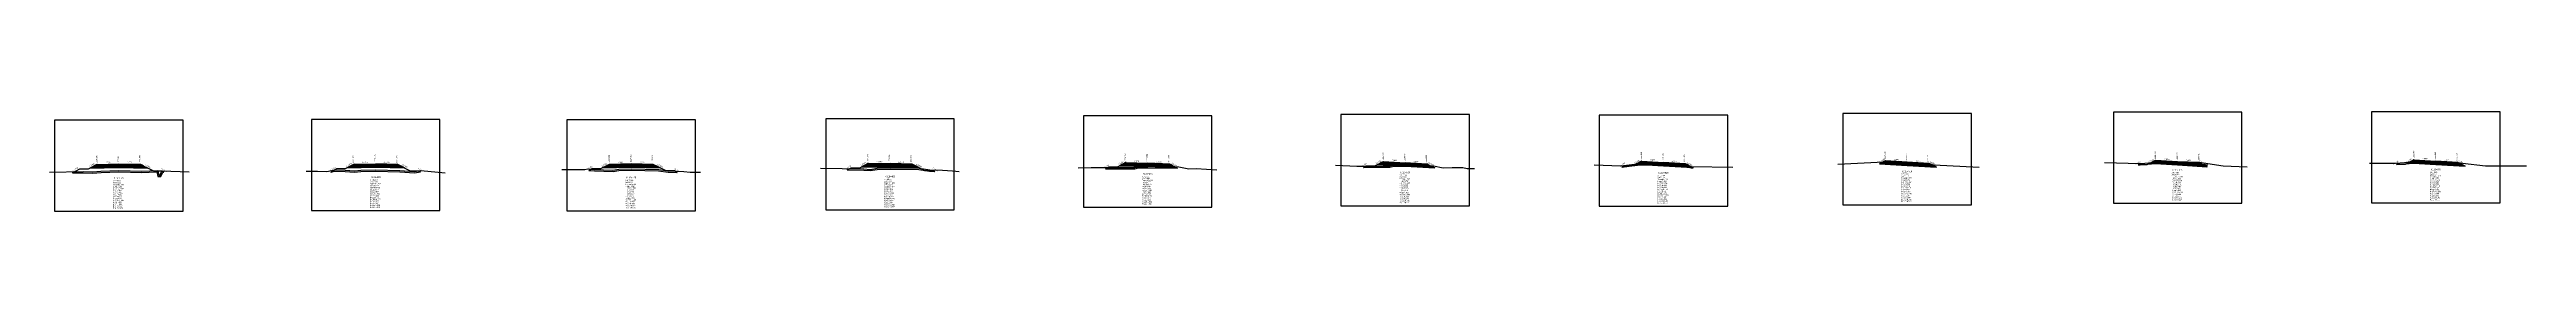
# Model space of a CAD drawing. Extents: x -7 to 78429, y 1189 to 1262.
# Drawn here: x 77856 to 78429, y 1213 to 1236 of the extents above; entities that cross this region are included whole.
import ezdxf
from ezdxf.enums import TextEntityAlignment as Align

# ---------------------------------------------------------------- set-up
doc = ezdxf.new("R2010")
doc.units = 0

msp = doc.modelspace()

# ---------------------------------------------------------------- linework, layer by layer
at = {"layer": 'A4_BORDER', "color": 7}
for points in [[(77857.535, 1213.48), (77887.235, 1213.48), (77887.235, 1234.48), (77857.535, 1234.48), (77857.535, 1213.48)], [(77916.932, 1213.678), (77946.632, 1213.678), (77946.632, 1234.678), (77916.932, 1234.678), (77916.932, 1213.678)], [(77976.005, 1213.575), (78005.705, 1213.575), (78005.705, 1234.575), (77976.005, 1234.575), (77976.005, 1213.575)], [(78035.855, 1213.83), (78065.555, 1213.83), (78065.555, 1234.83), (78035.855, 1234.83), (78035.855, 1213.83)], [(78095.422, 1214.453), (78125.122, 1214.453), (78125.122, 1235.453), (78095.422, 1235.453), (78095.422, 1214.453)], [(78154.964, 1214.763), (78184.664, 1214.763), (78184.664, 1235.763), (78154.964, 1235.763), (78154.964, 1214.763)], [(78214.682, 1214.68), (78244.382, 1214.68), (78244.382, 1235.68), (78214.682, 1235.68), (78214.682, 1214.68)], [(78271.018, 1215.002), (78300.718, 1215.002), (78300.718, 1236.002), (78271.018, 1236.002), (78271.018, 1215.002)], [(78333.541, 1215.326), (78363.241, 1215.326), (78363.241, 1236.326), (78333.541, 1236.326), (78333.541, 1215.326)], [(78393.256, 1215.451), (78422.956, 1215.451), (78422.956, 1236.451), (78393.256, 1236.451), (78393.256, 1215.451)]]:
    msp.add_lwpolyline(points, dxfattribs=at)
at = {"layer": 'CLEAR_GROUND', "color": 8}
for points in [[(77861.697, 1222.33), (77864.157, 1222.386), (77866.351, 1222.26), (77868.289, 1222.421), (77872.414, 1222.614), (77877.688, 1222.436), (77881.157, 1222.55), (77881.395, 1221.522), (77882.137, 1221.505), (77882.565, 1222.525), (77882.802, 1222.517)], [(77921.397, 1222.528), (77922.25, 1222.722), (77924.744, 1222.641), (77926.91, 1222.525), (77928.328, 1222.662), (77931.775, 1222.765), (77937.352, 1222.616), (77940.726, 1222.36), (77942.135, 1222.585)], [(77981.097, 1222.925), (77982.385, 1222.807), (77986.649, 1222.698), (77988.017, 1222.906), (77990.836, 1222.96), (77997.183, 1222.838), (77999.381, 1222.487), (78001.504, 1222.425)], [(78040.797, 1223.021), (78044.647, 1222.972), (78046.098, 1222.857), (78047.74, 1223.121), (78050.762, 1223.199), (78057.38, 1223.11), (78059.845, 1222.712), (78061.044, 1222.68)], [(78100.497, 1223.303), (78107.315, 1223.278), (78108.146, 1223.475), (78110.271, 1223.521), (78117.178, 1223.435)], [(78160.197, 1223.613), (78166.229, 1223.623), (78166.911, 1223.788), (78169.898, 1223.864), (78176.163, 1223.708)], [(78219.897, 1223.697), (78222.241, 1223.976), (78224.24, 1224.219), (78229.505, 1224.223), (78233.848, 1224.015), (78235.929, 1223.537), (78236.412, 1223.53)], [(78279.597, 1224.525), (78280.459, 1224.565), (78285.864, 1224.45), (78290.098, 1224.275), (78292.004, 1223.866), (78292.304, 1223.852)], [(78339.297, 1224.207), (78339.758, 1224.195), (78344.097, 1224.547), (78348.325, 1224.645), (78353.329, 1224.496), (78355.4, 1224.176)], [(78398.997, 1224.301), (78402.921, 1224.554), (78408.117, 1224.657), (78412.535, 1224.543), (78414.013, 1224.319)]]:
    msp.add_lwpolyline(points, dxfattribs=at)
at = {"layer": 'DESIGN_ROAD_TRIMMED', "color": 1}
for points in [[(77861.697, 1222.33), (77863.385, 1223.295), (77865.385, 1223.295), (77867.385, 1224.295), (77867.385, 1224.295), (77867.28, 1224.242), (77867.28, 1224.242), (77866.964, 1224.084), (77866.964, 1224.084), (77866.648, 1223.927), (77866.648, 1223.927), (77866.333, 1223.769), (77866.333, 1223.769), (77866.017, 1223.611), (77866.017, 1223.611), (77865.701, 1223.453), (77872.385, 1223.62), (77872.385, 1223.77), (77872.385, 1223.77), (77872.385, 1223.92), (77872.385, 1223.92), (77872.385, 1224.07), (77872.385, 1224.07), (77872.385, 1224.22), (77872.385, 1224.22), (77872.385, 1224.37), (77872.385, 1224.37), (77872.385, 1224.42), (77872.385, 1224.42), (77872.385, 1224.42), (77872.385, 1224.42), (77872.385, 1224.42), (77872.385, 1224.37), (77872.385, 1224.37), (77872.385, 1224.22), (77872.385, 1224.22), (77872.385, 1224.07), (77872.385, 1224.07), (77872.385, 1223.92), (77872.385, 1223.92), (77872.385, 1223.77), (77872.385, 1223.77), (77872.385, 1223.62), (77879.07, 1223.453), (77878.754, 1223.611), (77878.754, 1223.611), (77878.438, 1223.769), (77878.438, 1223.769), (77878.122, 1223.927), (77878.122, 1223.927), (77877.806, 1224.084), (77877.806, 1224.084), (77877.491, 1224.242), (77877.491, 1224.242), (77877.385, 1224.295), (77877.385, 1224.295), (77880.385, 1222.795), (77882.385, 1222.795), (77882.802, 1222.517)], [(77921.397, 1222.528), (77922.782, 1223.32), (77924.782, 1223.32), (77926.782, 1224.32), (77926.782, 1224.32), (77926.677, 1224.267), (77926.677, 1224.267), (77926.361, 1224.109), (77926.361, 1224.109), (77926.046, 1223.952), (77926.046, 1223.952), (77925.73, 1223.794), (77925.73, 1223.794), (77925.414, 1223.636), (77925.414, 1223.636), (77925.098, 1223.478), (77931.782, 1223.645), (77931.782, 1223.795), (77931.782, 1223.795), (77931.782, 1223.945), (77931.782, 1223.945), (77931.782, 1224.095), (77931.782, 1224.095), (77931.782, 1224.245), (77931.782, 1224.245), (77931.782, 1224.395), (77931.782, 1224.395), (77931.782, 1224.445), (77931.782, 1224.445), (77931.782, 1224.445), (77931.782, 1224.445), (77931.782, 1224.445), (77931.782, 1224.395), (77931.782, 1224.395), (77931.782, 1224.245), (77931.782, 1224.245), (77931.782, 1224.095), (77931.782, 1224.095), (77931.782, 1223.945), (77931.782, 1223.945), (77931.782, 1223.795), (77931.782, 1223.795), (77931.782, 1223.645), (77938.467, 1223.478), (77938.151, 1223.636), (77938.151, 1223.636), (77937.835, 1223.794), (77937.835, 1223.794), (77937.519, 1223.952), (77937.519, 1223.952), (77937.204, 1224.109), (77937.204, 1224.109), (77936.888, 1224.267), (77936.888, 1224.267), (77936.782, 1224.32), (77936.782, 1224.32), (77939.782, 1222.82), (77941.782, 1222.82), (77942.135, 1222.585)], [(77981.097, 1222.925), (77981.855, 1223.358), (77983.855, 1223.358), (77985.855, 1224.358), (77985.855, 1224.358), (77985.75, 1224.305), (77985.75, 1224.305), (77985.434, 1224.147), (77985.434, 1224.147), (77985.118, 1223.99), (77985.118, 1223.99), (77984.802, 1223.832), (77984.802, 1223.832), (77984.487, 1223.674), (77984.487, 1223.674), (77984.171, 1223.516), (77990.855, 1223.683), (77990.855, 1223.833), (77990.855, 1223.833), (77990.855, 1223.983), (77990.855, 1223.983), (77990.855, 1224.133), (77990.855, 1224.133), (77990.855, 1224.283), (77990.855, 1224.283), (77990.855, 1224.433), (77990.855, 1224.433), (77990.855, 1224.483), (77990.855, 1224.483), (77990.855, 1224.483), (77990.855, 1224.483), (77990.855, 1224.483), (77990.855, 1224.433), (77990.855, 1224.433), (77990.855, 1224.283), (77990.855, 1224.283), (77990.855, 1224.133), (77990.855, 1224.133), (77990.855, 1223.983), (77990.855, 1223.983), (77990.855, 1223.833), (77990.855, 1223.833), (77990.855, 1223.683), (77997.539, 1223.516), (77997.223, 1223.674), (77997.223, 1223.674), (77996.908, 1223.832), (77996.908, 1223.832), (77996.592, 1223.99), (77996.592, 1223.99), (77996.276, 1224.147), (77996.276, 1224.147), (77995.96, 1224.305), (77995.96, 1224.305), (77995.855, 1224.358), (77995.855, 1224.358), (77998.855, 1222.858), (78000.855, 1222.858), (78001.504, 1222.425)], [(78040.797, 1223.021), (78041.705, 1223.54), (78043.705, 1223.54), (78045.705, 1224.54), (78045.705, 1224.54), (78045.606, 1224.49), (78045.606, 1224.49), (78045.306, 1224.34), (78045.306, 1224.34), (78045.007, 1224.191), (78045.007, 1224.191), (78044.708, 1224.041), (78044.708, 1224.041), (78044.408, 1223.891), (78044.408, 1223.891), (78044.109, 1223.742), (78050.705, 1223.734), (78050.705, 1223.884), (78050.705, 1223.884), (78050.705, 1224.034), (78050.705, 1224.034), (78050.705, 1224.184), (78050.705, 1224.184), (78050.705, 1224.334), (78050.705, 1224.334), (78050.705, 1224.484), (78050.705, 1224.484), (78050.705, 1224.534), (78050.705, 1224.534), (78050.705, 1224.534), (78050.705, 1224.534), (78050.705, 1224.534), (78050.705, 1224.484), (78050.705, 1224.484), (78050.705, 1224.334), (78050.705, 1224.334), (78050.705, 1224.184), (78050.705, 1224.184), (78050.705, 1224.034), (78050.705, 1224.034), (78050.705, 1223.884), (78050.705, 1223.884), (78050.705, 1223.734), (78057.392, 1223.562), (78057.076, 1223.72), (78057.076, 1223.72), (78056.76, 1223.879), (78056.76, 1223.879), (78056.443, 1224.037), (78056.443, 1224.037), (78056.127, 1224.195), (78056.127, 1224.195), (78055.811, 1224.353), (78055.811, 1224.353), (78055.705, 1224.406), (78055.705, 1224.406), (78058.705, 1222.906), (78060.705, 1222.906), (78061.044, 1222.68)], [(78100.497, 1223.303), (78101.272, 1223.746), (78103.272, 1223.746), (78105.272, 1224.746), (78105.272, 1224.746), (78105.178, 1224.699), (78105.178, 1224.699), (78104.895, 1224.557), (78104.895, 1224.557), (78104.611, 1224.416), (78104.611, 1224.416), (78104.328, 1224.274), (78104.328, 1224.274), (78104.045, 1224.132), (78104.045, 1224.132), (78103.762, 1223.991), (78110.272, 1223.798), (78110.272, 1223.948), (78110.272, 1223.948), (78110.272, 1224.098), (78110.272, 1224.098), (78110.272, 1224.248), (78110.272, 1224.248), (78110.272, 1224.398), (78110.272, 1224.398), (78110.272, 1224.548), (78110.272, 1224.548), (78110.272, 1224.598), (78110.272, 1224.598), (78110.272, 1224.598), (78110.272, 1224.598), (78110.272, 1224.598), (78110.272, 1224.548), (78110.272, 1224.548), (78110.272, 1224.398), (78110.272, 1224.398), (78110.272, 1224.248), (78110.272, 1224.248), (78110.272, 1224.098), (78110.272, 1224.098), (78110.272, 1223.948), (78110.272, 1223.948), (78110.272, 1223.798), (78117.019, 1223.514), (78116.692, 1223.678), (78116.692, 1223.678), (78116.364, 1223.842), (78116.364, 1223.842), (78116.037, 1224.005), (78116.037, 1224.005), (78115.709, 1224.169), (78115.709, 1224.169), (78115.381, 1224.333), (78115.381, 1224.333), (78115.272, 1224.388), (78115.272, 1224.388), (78117.178, 1223.435)], [(78160.197, 1223.613), (78160.814, 1223.965), (78162.814, 1223.965), (78164.814, 1224.965), (78164.814, 1224.965), (78164.724, 1224.921), (78164.724, 1224.921), (78164.456, 1224.786), (78164.456, 1224.786), (78164.187, 1224.652), (78164.187, 1224.652), (78163.918, 1224.517), (78163.918, 1224.517), (78163.649, 1224.383), (78163.649, 1224.383), (78163.38, 1224.249), (78169.814, 1223.875), (78169.814, 1224.025), (78169.814, 1224.025), (78169.814, 1224.175), (78169.814, 1224.175), (78169.814, 1224.325), (78169.814, 1224.325), (78169.814, 1224.475), (78169.814, 1224.475), (78169.814, 1224.625), (78169.814, 1224.625), (78169.814, 1224.675), (78169.814, 1224.675), (78169.814, 1224.675), (78169.814, 1224.675), (78169.814, 1224.675), (78169.814, 1224.625), (78169.814, 1224.625), (78169.814, 1224.475), (78169.814, 1224.475), (78169.814, 1224.325), (78169.814, 1224.325), (78169.814, 1224.175), (78169.814, 1224.175), (78169.814, 1224.025), (78169.814, 1224.025), (78169.814, 1223.875), (78176.626, 1223.477), (78176.286, 1223.647), (78176.286, 1223.647), (78176.163, 1223.708)], [(78219.897, 1223.697), (78220.532, 1224.06), (78222.532, 1224.06), (78224.532, 1225.06), (78224.532, 1225.06), (78224.443, 1225.015), (78224.443, 1225.015), (78224.174, 1224.881), (78224.174, 1224.881), (78223.906, 1224.747), (78223.906, 1224.747), (78223.638, 1224.613), (78223.638, 1224.613), (78223.369, 1224.479), (78223.369, 1224.479), (78223.101, 1224.344), (78229.532, 1223.965), (78229.532, 1224.115), (78229.532, 1224.115), (78229.532, 1224.265), (78229.532, 1224.265), (78229.532, 1224.415), (78229.532, 1224.415), (78229.532, 1224.565), (78229.532, 1224.565), (78229.532, 1224.715), (78229.532, 1224.715), (78229.532, 1224.765), (78229.532, 1224.765), (78229.532, 1224.765), (78229.532, 1224.765), (78229.532, 1224.765), (78229.532, 1224.715), (78229.532, 1224.715), (78229.532, 1224.565), (78229.532, 1224.565), (78229.532, 1224.415), (78229.532, 1224.415), (78229.532, 1224.265), (78229.532, 1224.265), (78229.532, 1224.115), (78229.532, 1224.115), (78229.532, 1223.965), (78236.346, 1223.563), (78236.006, 1223.733), (78236.006, 1223.733), (78235.666, 1223.903), (78235.666, 1223.903), (78235.326, 1224.073), (78235.326, 1224.073), (78234.985, 1224.243), (78234.985, 1224.243), (78234.645, 1224.413), (78234.645, 1224.413), (78234.532, 1224.47), (78234.532, 1224.47), (78236.412, 1223.53)], [(78279.597, 1224.525), (78280.868, 1225.16), (78280.868, 1225.16), (78280.778, 1225.115), (78280.778, 1225.115), (78280.51, 1224.981), (78280.51, 1224.981), (78280.242, 1224.847), (78280.242, 1224.847), (78279.973, 1224.713), (78279.973, 1224.713), (78279.705, 1224.579), (78279.705, 1224.579), (78279.437, 1224.444), (78285.868, 1224.065), (78285.868, 1224.215), (78285.868, 1224.215), (78285.868, 1224.365), (78285.868, 1224.365), (78285.868, 1224.515), (78285.868, 1224.515), (78285.868, 1224.665), (78285.868, 1224.665), (78285.868, 1224.815), (78285.868, 1224.815), (78285.868, 1224.865), (78285.868, 1224.865), (78285.868, 1224.865), (78285.868, 1224.865), (78285.868, 1224.865), (78285.868, 1224.815), (78285.868, 1224.815), (78285.868, 1224.665), (78285.868, 1224.665), (78285.868, 1224.515), (78285.868, 1224.515), (78285.868, 1224.365), (78285.868, 1224.365), (78285.868, 1224.215), (78285.868, 1224.215), (78285.868, 1224.065), (78292.682, 1223.663), (78292.342, 1223.833), (78292.342, 1223.833), (78292.002, 1224.003), (78292.002, 1224.003), (78291.661, 1224.173), (78291.661, 1224.173), (78291.321, 1224.343), (78291.321, 1224.343), (78290.981, 1224.513), (78290.981, 1224.513), (78290.868, 1224.57), (78290.868, 1224.57), (78292.304, 1223.852)], [(78339.297, 1224.207), (78339.391, 1224.261), (78341.391, 1224.261), (78343.391, 1225.261), (78343.391, 1225.261), (78343.302, 1225.216), (78343.302, 1225.216), (78343.033, 1225.082), (78343.033, 1225.082), (78342.765, 1224.948), (78342.765, 1224.948), (78342.497, 1224.814), (78342.497, 1224.814), (78342.228, 1224.68), (78342.228, 1224.68), (78341.96, 1224.545), (78348.391, 1224.166), (78348.391, 1224.316), (78348.391, 1224.316), (78348.391, 1224.466), (78348.391, 1224.466), (78348.391, 1224.616), (78348.391, 1224.616), (78348.391, 1224.766), (78348.391, 1224.766), (78348.391, 1224.916), (78348.391, 1224.916), (78348.391, 1224.966), (78348.391, 1224.966), (78348.391, 1224.966), (78348.391, 1224.966), (78348.391, 1224.966), (78348.391, 1224.916), (78348.391, 1224.916), (78348.391, 1224.766), (78348.391, 1224.766), (78348.391, 1224.616), (78348.391, 1224.616), (78348.391, 1224.466), (78348.391, 1224.466), (78348.391, 1224.316), (78348.391, 1224.316), (78348.391, 1224.166), (78355.205, 1223.764), (78354.865, 1223.934), (78354.865, 1223.934), (78354.525, 1224.104), (78354.525, 1224.104), (78354.185, 1224.274), (78354.185, 1224.274), (78353.845, 1224.444), (78353.845, 1224.444), (78353.504, 1224.614), (78353.504, 1224.614), (78353.391, 1224.671), (78353.391, 1224.671), (78354.391, 1224.171), (78355.391, 1224.171), (78355.4, 1224.176)], [(78398.997, 1224.301), (78399.106, 1224.363), (78401.106, 1224.363), (78403.106, 1225.363), (78403.106, 1225.363), (78403.016, 1225.318), (78403.016, 1225.318), (78402.748, 1225.184), (78402.748, 1225.184), (78402.48, 1225.05), (78402.48, 1225.05), (78402.211, 1224.916), (78402.211, 1224.916), (78401.943, 1224.782), (78401.943, 1224.782), (78401.675, 1224.647), (78408.106, 1224.268), (78408.106, 1224.418), (78408.106, 1224.418), (78408.106, 1224.568), (78408.106, 1224.568), (78408.106, 1224.718), (78408.106, 1224.718), (78408.106, 1224.868), (78408.106, 1224.868), (78408.106, 1225.018), (78408.106, 1225.018), (78408.106, 1225.068), (78408.106, 1225.068), (78408.106, 1225.068), (78408.106, 1225.068), (78408.106, 1225.068), (78408.106, 1225.018), (78408.106, 1225.018), (78408.106, 1224.868), (78408.106, 1224.868), (78408.106, 1224.718), (78408.106, 1224.718), (78408.106, 1224.568), (78408.106, 1224.568), (78408.106, 1224.418), (78408.106, 1224.418), (78408.106, 1224.268), (78414.92, 1223.866), (78414.58, 1224.036), (78414.58, 1224.036), (78414.24, 1224.206), (78414.24, 1224.206), (78413.899, 1224.376), (78413.899, 1224.376), (78413.559, 1224.546), (78413.559, 1224.546), (78413.219, 1224.716), (78413.219, 1224.716), (78413.106, 1224.773), (78413.106, 1224.773), (78414.013, 1224.319)]]:
    msp.add_lwpolyline(points, dxfattribs=at)
at = {"layer": 'FINISHED_ROAD', "color": 2}
for points in [[(77863.385, 1223.295), (77865.385, 1223.295), (77867.385, 1224.295), (77867.385, 1224.295), (77872.385, 1224.42), (77877.385, 1224.295), (77877.385, 1224.295), (77880.385, 1222.795), (77882.385, 1222.795)], [(77922.782, 1223.32), (77924.782, 1223.32), (77926.782, 1224.32), (77926.782, 1224.32), (77931.782, 1224.445), (77936.782, 1224.32), (77936.782, 1224.32), (77939.782, 1222.82), (77941.782, 1222.82)], [(77981.855, 1223.358), (77983.855, 1223.358), (77985.855, 1224.358), (77985.855, 1224.358), (77990.855, 1224.483), (77995.855, 1224.358), (77995.855, 1224.358), (77998.855, 1222.858), (78000.855, 1222.858)], [(78041.705, 1223.54), (78043.705, 1223.54), (78045.705, 1224.54), (78045.705, 1224.54), (78050.705, 1224.534), (78055.705, 1224.406), (78055.705, 1224.406), (78058.705, 1222.906), (78060.705, 1222.906)], [(78101.272, 1223.746), (78103.272, 1223.746), (78105.272, 1224.746), (78105.272, 1224.746), (78110.272, 1224.598), (78115.272, 1224.388), (78115.272, 1224.388)], [(78160.814, 1223.965), (78162.814, 1223.965), (78164.814, 1224.965), (78164.814, 1224.965), (78169.814, 1224.675), (78174.814, 1224.383), (78174.814, 1224.383)], [(78220.532, 1224.06), (78222.532, 1224.06), (78224.532, 1225.06), (78224.532, 1225.06), (78229.532, 1224.765), (78234.532, 1224.47), (78234.532, 1224.47)], [(78280.868, 1225.16), (78280.868, 1225.16), (78285.868, 1224.865), (78290.868, 1224.57), (78290.868, 1224.57)], [(78339.391, 1224.261), (78341.391, 1224.261), (78343.391, 1225.261), (78343.391, 1225.261), (78348.391, 1224.966), (78353.391, 1224.671), (78353.391, 1224.671), (78354.391, 1224.171), (78355.391, 1224.171)], [(78399.106, 1224.363), (78401.106, 1224.363), (78403.106, 1225.363), (78403.106, 1225.363), (78408.106, 1225.068), (78413.106, 1224.773), (78413.106, 1224.773)]]:
    msp.add_lwpolyline(points, dxfattribs=at)
at = {"layer": 'LAYER_0', "color": 4}
for points in [[(77867.385, 1224.295), (77867.28, 1224.242), (77872.385, 1224.37), (77872.385, 1224.42)], [(77926.782, 1224.32), (77926.677, 1224.267), (77931.782, 1224.395), (77931.782, 1224.445)], [(77985.855, 1224.358), (77985.75, 1224.305), (77990.855, 1224.433), (77990.855, 1224.483)], [(78045.705, 1224.54), (78045.606, 1224.49), (78050.705, 1224.484), (78050.705, 1224.534)], [(78105.272, 1224.746), (78105.178, 1224.699), (78110.272, 1224.548), (78110.272, 1224.598)], [(78164.814, 1224.965), (78164.724, 1224.921), (78169.814, 1224.625), (78169.814, 1224.675)], [(78224.532, 1225.06), (78224.443, 1225.015), (78229.532, 1224.715), (78229.532, 1224.765)], [(78280.868, 1225.16), (78280.778, 1225.115), (78285.868, 1224.815), (78285.868, 1224.865)], [(78343.391, 1225.261), (78343.302, 1225.216), (78348.391, 1224.916), (78348.391, 1224.966)], [(78403.106, 1225.363), (78403.016, 1225.318), (78408.106, 1225.018), (78408.106, 1225.068)]]:
    msp.add_lwpolyline(points, dxfattribs=at)
at = {"layer": 'LAYER_1', "color": 4}
for points in [[(77867.28, 1224.242), (77866.964, 1224.084), (77872.385, 1224.22), (77872.385, 1224.37)], [(77926.677, 1224.267), (77926.361, 1224.109), (77931.782, 1224.245), (77931.782, 1224.395)], [(77985.75, 1224.305), (77985.434, 1224.147), (77990.855, 1224.283), (77990.855, 1224.433)], [(78045.606, 1224.49), (78045.306, 1224.34), (78050.705, 1224.334), (78050.705, 1224.484)], [(78105.178, 1224.699), (78104.895, 1224.557), (78110.272, 1224.398), (78110.272, 1224.548)], [(78164.724, 1224.921), (78164.456, 1224.786), (78169.814, 1224.475), (78169.814, 1224.625)], [(78224.443, 1225.015), (78224.174, 1224.881), (78229.532, 1224.565), (78229.532, 1224.715)], [(78280.778, 1225.115), (78280.51, 1224.981), (78285.868, 1224.665), (78285.868, 1224.815)], [(78343.302, 1225.216), (78343.033, 1225.082), (78348.391, 1224.766), (78348.391, 1224.916)], [(78403.016, 1225.318), (78402.748, 1225.184), (78408.106, 1224.868), (78408.106, 1225.018)]]:
    msp.add_lwpolyline(points, dxfattribs=at)
at = {"layer": 'LAYER_10', "color": 6}
for points in [[(77878.438, 1223.769), (77878.754, 1223.611), (77872.385, 1223.77), (77872.385, 1223.92)], [(77937.835, 1223.794), (77938.151, 1223.636), (77931.782, 1223.795), (77931.782, 1223.945)], [(77996.908, 1223.832), (77997.223, 1223.674), (77990.855, 1223.833), (77990.855, 1223.983)], [(78056.76, 1223.879), (78057.076, 1223.72), (78050.705, 1223.884), (78050.705, 1224.034)], [(78116.364, 1223.842), (78116.692, 1223.678), (78110.272, 1223.948), (78110.272, 1224.098)], [(78175.946, 1223.816), (78176.286, 1223.647), (78169.814, 1224.025), (78169.814, 1224.175)], [(78235.666, 1223.903), (78236.006, 1223.733), (78229.532, 1224.115), (78229.532, 1224.265)], [(78292.002, 1224.003), (78292.342, 1223.833), (78285.868, 1224.215), (78285.868, 1224.365)], [(78354.525, 1224.104), (78354.865, 1223.934), (78348.391, 1224.316), (78348.391, 1224.466)], [(78414.24, 1224.206), (78414.58, 1224.036), (78408.106, 1224.418), (78408.106, 1224.568)]]:
    msp.add_lwpolyline(points, dxfattribs=at)
at = {"layer": 'LAYER_11', "color": 6}
for points in [[(77878.754, 1223.611), (77879.07, 1223.453), (77872.385, 1223.62), (77872.385, 1223.77)], [(77938.151, 1223.636), (77938.467, 1223.478), (77931.782, 1223.645), (77931.782, 1223.795)], [(77997.223, 1223.674), (77997.539, 1223.516), (77990.855, 1223.683), (77990.855, 1223.833)], [(78057.076, 1223.72), (78057.392, 1223.562), (78050.705, 1223.734), (78050.705, 1223.884)], [(78116.692, 1223.678), (78117.019, 1223.514), (78110.272, 1223.798), (78110.272, 1223.948)], [(78176.286, 1223.647), (78176.626, 1223.477), (78169.814, 1223.875), (78169.814, 1224.025)], [(78236.006, 1223.733), (78236.346, 1223.563), (78229.532, 1223.965), (78229.532, 1224.115)], [(78292.342, 1223.833), (78292.682, 1223.663), (78285.868, 1224.065), (78285.868, 1224.215)], [(78354.865, 1223.934), (78355.205, 1223.764), (78348.391, 1224.166), (78348.391, 1224.316)], [(78414.58, 1224.036), (78414.92, 1223.866), (78408.106, 1224.268), (78408.106, 1224.418)]]:
    msp.add_lwpolyline(points, dxfattribs=at)
at = {"layer": 'LAYER_2', "color": 4}
for points in [[(77866.964, 1224.084), (77866.648, 1223.927), (77872.385, 1224.07), (77872.385, 1224.22)], [(77926.361, 1224.109), (77926.046, 1223.952), (77931.782, 1224.095), (77931.782, 1224.245)], [(77985.434, 1224.147), (77985.118, 1223.99), (77990.855, 1224.133), (77990.855, 1224.283)], [(78045.306, 1224.34), (78045.007, 1224.191), (78050.705, 1224.184), (78050.705, 1224.334)], [(78104.895, 1224.557), (78104.611, 1224.416), (78110.272, 1224.248), (78110.272, 1224.398)], [(78164.456, 1224.786), (78164.187, 1224.652), (78169.814, 1224.325), (78169.814, 1224.475)], [(78224.174, 1224.881), (78223.906, 1224.747), (78229.532, 1224.415), (78229.532, 1224.565)], [(78280.51, 1224.981), (78280.242, 1224.847), (78285.868, 1224.515), (78285.868, 1224.665)], [(78343.033, 1225.082), (78342.765, 1224.948), (78348.391, 1224.616), (78348.391, 1224.766)], [(78402.748, 1225.184), (78402.48, 1225.05), (78408.106, 1224.718), (78408.106, 1224.868)]]:
    msp.add_lwpolyline(points, dxfattribs=at)
at = {"layer": 'LAYER_3', "color": 4}
for points in [[(77866.648, 1223.927), (77866.333, 1223.769), (77872.385, 1223.92), (77872.385, 1224.07)], [(77926.046, 1223.952), (77925.73, 1223.794), (77931.782, 1223.945), (77931.782, 1224.095)], [(77985.118, 1223.99), (77984.802, 1223.832), (77990.855, 1223.983), (77990.855, 1224.133)], [(78045.007, 1224.191), (78044.708, 1224.041), (78050.705, 1224.034), (78050.705, 1224.184)], [(78104.611, 1224.416), (78104.328, 1224.274), (78110.272, 1224.098), (78110.272, 1224.248)], [(78164.187, 1224.652), (78163.918, 1224.517), (78169.814, 1224.175), (78169.814, 1224.325)], [(78223.906, 1224.747), (78223.638, 1224.613), (78229.532, 1224.265), (78229.532, 1224.415)], [(78280.242, 1224.847), (78279.973, 1224.713), (78285.868, 1224.365), (78285.868, 1224.515)], [(78342.765, 1224.948), (78342.497, 1224.814), (78348.391, 1224.466), (78348.391, 1224.616)], [(78402.48, 1225.05), (78402.211, 1224.916), (78408.106, 1224.568), (78408.106, 1224.718)]]:
    msp.add_lwpolyline(points, dxfattribs=at)
at = {"layer": 'LAYER_4', "color": 4}
for points in [[(77866.333, 1223.769), (77866.017, 1223.611), (77872.385, 1223.77), (77872.385, 1223.92)], [(77925.73, 1223.794), (77925.414, 1223.636), (77931.782, 1223.795), (77931.782, 1223.945)], [(77984.802, 1223.832), (77984.487, 1223.674), (77990.855, 1223.833), (77990.855, 1223.983)], [(78044.708, 1224.041), (78044.408, 1223.891), (78050.705, 1223.884), (78050.705, 1224.034)], [(78104.328, 1224.274), (78104.045, 1224.132), (78110.272, 1223.948), (78110.272, 1224.098)], [(78163.918, 1224.517), (78163.649, 1224.383), (78169.814, 1224.025), (78169.814, 1224.175)], [(78223.638, 1224.613), (78223.369, 1224.479), (78229.532, 1224.115), (78229.532, 1224.265)], [(78279.973, 1224.713), (78279.705, 1224.579), (78285.868, 1224.215), (78285.868, 1224.365)], [(78342.497, 1224.814), (78342.228, 1224.68), (78348.391, 1224.316), (78348.391, 1224.466)], [(78402.211, 1224.916), (78401.943, 1224.782), (78408.106, 1224.418), (78408.106, 1224.568)]]:
    msp.add_lwpolyline(points, dxfattribs=at)
at = {"layer": 'LAYER_5', "color": 4}
for points in [[(77866.017, 1223.611), (77865.701, 1223.453), (77872.385, 1223.62), (77872.385, 1223.77)], [(77925.414, 1223.636), (77925.098, 1223.478), (77931.782, 1223.645), (77931.782, 1223.795)], [(77984.487, 1223.674), (77984.171, 1223.516), (77990.855, 1223.683), (77990.855, 1223.833)], [(78044.408, 1223.891), (78044.109, 1223.742), (78050.705, 1223.734), (78050.705, 1223.884)], [(78104.045, 1224.132), (78103.762, 1223.991), (78110.272, 1223.798), (78110.272, 1223.948)], [(78163.649, 1224.383), (78163.38, 1224.249), (78169.814, 1223.875), (78169.814, 1224.025)], [(78223.369, 1224.479), (78223.101, 1224.344), (78229.532, 1223.965), (78229.532, 1224.115)], [(78279.705, 1224.579), (78279.437, 1224.444), (78285.868, 1224.065), (78285.868, 1224.215)], [(78342.228, 1224.68), (78341.96, 1224.545), (78348.391, 1224.166), (78348.391, 1224.316)], [(78401.943, 1224.782), (78401.675, 1224.647), (78408.106, 1224.268), (78408.106, 1224.418)]]:
    msp.add_lwpolyline(points, dxfattribs=at)
at = {"layer": 'LAYER_6', "color": 6}
for points in [[(77877.385, 1224.295), (77877.491, 1224.242), (77872.385, 1224.37), (77872.385, 1224.42)], [(77936.782, 1224.32), (77936.888, 1224.267), (77931.782, 1224.395), (77931.782, 1224.445)], [(77995.855, 1224.358), (77995.96, 1224.305), (77990.855, 1224.433), (77990.855, 1224.483)], [(78055.705, 1224.406), (78055.811, 1224.353), (78050.705, 1224.484), (78050.705, 1224.534)], [(78115.272, 1224.388), (78115.381, 1224.333), (78110.272, 1224.548), (78110.272, 1224.598)], [(78174.814, 1224.383), (78174.927, 1224.326), (78169.814, 1224.625), (78169.814, 1224.675)], [(78234.532, 1224.47), (78234.645, 1224.413), (78229.532, 1224.715), (78229.532, 1224.765)], [(78290.868, 1224.57), (78290.981, 1224.513), (78285.868, 1224.815), (78285.868, 1224.865)], [(78353.391, 1224.671), (78353.504, 1224.614), (78348.391, 1224.916), (78348.391, 1224.966)], [(78413.106, 1224.773), (78413.219, 1224.716), (78408.106, 1225.018), (78408.106, 1225.068)]]:
    msp.add_lwpolyline(points, dxfattribs=at)
at = {"layer": 'LAYER_7', "color": 6}
for points in [[(77877.491, 1224.242), (77877.806, 1224.084), (77872.385, 1224.22), (77872.385, 1224.37)], [(77936.888, 1224.267), (77937.204, 1224.109), (77931.782, 1224.245), (77931.782, 1224.395)], [(77995.96, 1224.305), (77996.276, 1224.147), (77990.855, 1224.283), (77990.855, 1224.433)], [(78055.811, 1224.353), (78056.127, 1224.195), (78050.705, 1224.334), (78050.705, 1224.484)], [(78115.381, 1224.333), (78115.709, 1224.169), (78110.272, 1224.398), (78110.272, 1224.548)], [(78174.927, 1224.326), (78175.267, 1224.156), (78169.814, 1224.475), (78169.814, 1224.625)], [(78234.645, 1224.413), (78234.985, 1224.243), (78229.532, 1224.565), (78229.532, 1224.715)], [(78290.981, 1224.513), (78291.321, 1224.343), (78285.868, 1224.665), (78285.868, 1224.815)], [(78353.504, 1224.614), (78353.845, 1224.444), (78348.391, 1224.766), (78348.391, 1224.916)], [(78413.219, 1224.716), (78413.559, 1224.546), (78408.106, 1224.868), (78408.106, 1225.018)]]:
    msp.add_lwpolyline(points, dxfattribs=at)
at = {"layer": 'LAYER_8', "color": 6}
for points in [[(77877.806, 1224.084), (77878.122, 1223.927), (77872.385, 1224.07), (77872.385, 1224.22)], [(77937.204, 1224.109), (77937.519, 1223.952), (77931.782, 1224.095), (77931.782, 1224.245)], [(77996.276, 1224.147), (77996.592, 1223.99), (77990.855, 1224.133), (77990.855, 1224.283)], [(78056.127, 1224.195), (78056.443, 1224.037), (78050.705, 1224.184), (78050.705, 1224.334)], [(78115.709, 1224.169), (78116.037, 1224.005), (78110.272, 1224.248), (78110.272, 1224.398)], [(78175.267, 1224.156), (78175.607, 1223.986), (78169.814, 1224.325), (78169.814, 1224.475)], [(78234.985, 1224.243), (78235.326, 1224.073), (78229.532, 1224.415), (78229.532, 1224.565)], [(78291.321, 1224.343), (78291.661, 1224.173), (78285.868, 1224.515), (78285.868, 1224.665)], [(78353.845, 1224.444), (78354.185, 1224.274), (78348.391, 1224.616), (78348.391, 1224.766)], [(78413.559, 1224.546), (78413.899, 1224.376), (78408.106, 1224.718), (78408.106, 1224.868)]]:
    msp.add_lwpolyline(points, dxfattribs=at)
at = {"layer": 'LAYER_9', "color": 6}
for points in [[(77878.122, 1223.927), (77878.438, 1223.769), (77872.385, 1223.92), (77872.385, 1224.07)], [(77937.519, 1223.952), (77937.835, 1223.794), (77931.782, 1223.945), (77931.782, 1224.095)], [(77996.592, 1223.99), (77996.908, 1223.832), (77990.855, 1223.983), (77990.855, 1224.133)], [(78056.443, 1224.037), (78056.76, 1223.879), (78050.705, 1224.034), (78050.705, 1224.184)], [(78116.037, 1224.005), (78116.364, 1223.842), (78110.272, 1224.098), (78110.272, 1224.248)], [(78175.607, 1223.986), (78175.946, 1223.816), (78169.814, 1224.175), (78169.814, 1224.325)], [(78235.326, 1224.073), (78235.666, 1223.903), (78229.532, 1224.265), (78229.532, 1224.415)], [(78291.661, 1224.173), (78292.002, 1224.003), (78285.868, 1224.365), (78285.868, 1224.515)], [(78354.185, 1224.274), (78354.525, 1224.104), (78348.391, 1224.466), (78348.391, 1224.616)], [(78413.899, 1224.376), (78414.24, 1224.206), (78408.106, 1224.568), (78408.106, 1224.718)]]:
    msp.add_lwpolyline(points, dxfattribs=at)
at = {"layer": 'NATURAL_GROUND', "color": 3}
for points in [[(77856.372, 1222.509), (77864.162, 1222.687), (77866.347, 1222.56), (77868.269, 1222.72), (77872.412, 1222.915), (77877.688, 1222.737), (77881.393, 1222.858), (77881.634, 1221.817), (77881.939, 1221.81), (77882.368, 1222.832), (77888.674, 1222.621)], [(77915.691, 1222.734), (77918.345, 1222.732), (77920.486, 1222.63), (77922.221, 1223.023), (77924.756, 1222.94), (77926.903, 1222.825), (77928.309, 1222.961), (77931.774, 1223.066), (77937.367, 1222.916), (77940.713, 1222.662), (77942.221, 1222.903), (77947.852, 1222.323)], [(77974.816, 1223.146), (77980.103, 1223.087), (77980.862, 1223.248), (77982.402, 1223.107), (77986.63, 1222.999), (77987.991, 1223.206), (77990.836, 1223.26), (77997.21, 1223.137), (77999.409, 1222.787), (78003.038, 1222.681), (78004.514, 1222.518), (78006.907, 1222.475)], [(78034.61, 1223.399), (78044.66, 1223.272), (78046.085, 1223.159), (78047.712, 1223.42), (78050.76, 1223.499), (78057.406, 1223.409), (78059.873, 1223.011), (78062.863, 1222.931), (78065.112, 1222.808), (78066.681, 1222.674)], [(78094.235, 1223.516), (78097.237, 1223.615), (78107.28, 1223.578), (78108.108, 1223.774), (78110.269, 1223.821), (78117.498, 1223.731), (78119.799, 1223.267), (78121.498, 1223.379), (78126.292, 1223.065)], [(78153.725, 1224.088), (78158.665, 1223.911), (78166.193, 1223.923), (78166.872, 1224.087), (78169.898, 1224.164), (78176.326, 1224.004), (78178.625, 1223.544), (78180.687, 1223.563), (78183.121, 1223.553), (78184.112, 1223.338), (78185.829, 1223.32)], [(78213.527, 1224.186), (78219.695, 1223.975), (78222.205, 1224.274), (78224.222, 1224.519), (78229.512, 1224.523), (78233.889, 1224.313), (78235.965, 1223.837), (78245.543, 1223.69)], [(78269.826, 1224.373), (78280.455, 1224.865), (78285.874, 1224.75), (78290.136, 1224.574), (78292.043, 1224.165), (78302.479, 1223.675)], [(78331.529, 1224.709), (78339.75, 1224.496), (78344.081, 1224.847), (78348.326, 1224.945), (78353.356, 1224.795), (78358.947, 1223.931), (78364.459, 1223.726)], [(78392.756, 1224.614), (78398.811, 1224.59), (78402.909, 1224.853), (78408.118, 1224.957), (78412.562, 1224.843), (78414.271, 1224.584), (78419.563, 1223.938), (78429.056, 1223.989)]]:
    msp.add_lwpolyline(points, dxfattribs=at)
at = {"layer": 'STRUCTURE_LEFT', "color": 4}
for points in [[(77867.385, 1224.295), (77867.28, 1224.242), (77867.28, 1224.242), (77866.964, 1224.084), (77866.964, 1224.084), (77866.648, 1223.927), (77866.648, 1223.927), (77866.333, 1223.769), (77866.333, 1223.769), (77866.017, 1223.611), (77866.017, 1223.611), (77865.701, 1223.453), (77872.385, 1223.62), (77872.385, 1223.77), (77872.385, 1223.77), (77872.385, 1223.92), (77872.385, 1223.92), (77872.385, 1224.07), (77872.385, 1224.07), (77872.385, 1224.22), (77872.385, 1224.22), (77872.385, 1224.37), (77872.385, 1224.37), (77872.385, 1224.42), (77872.385, 1224.42)], [(77926.782, 1224.32), (77926.677, 1224.267), (77926.677, 1224.267), (77926.361, 1224.109), (77926.361, 1224.109), (77926.046, 1223.952), (77926.046, 1223.952), (77925.73, 1223.794), (77925.73, 1223.794), (77925.414, 1223.636), (77925.414, 1223.636), (77925.098, 1223.478), (77931.782, 1223.645), (77931.782, 1223.795), (77931.782, 1223.795), (77931.782, 1223.945), (77931.782, 1223.945), (77931.782, 1224.095), (77931.782, 1224.095), (77931.782, 1224.245), (77931.782, 1224.245), (77931.782, 1224.395), (77931.782, 1224.395), (77931.782, 1224.445), (77931.782, 1224.445)], [(77985.855, 1224.358), (77985.75, 1224.305), (77985.75, 1224.305), (77985.434, 1224.147), (77985.434, 1224.147), (77985.118, 1223.99), (77985.118, 1223.99), (77984.802, 1223.832), (77984.802, 1223.832), (77984.487, 1223.674), (77984.487, 1223.674), (77984.171, 1223.516), (77990.855, 1223.683), (77990.855, 1223.833), (77990.855, 1223.833), (77990.855, 1223.983), (77990.855, 1223.983), (77990.855, 1224.133), (77990.855, 1224.133), (77990.855, 1224.283), (77990.855, 1224.283), (77990.855, 1224.433), (77990.855, 1224.433), (77990.855, 1224.483), (77990.855, 1224.483)], [(78045.705, 1224.54), (78045.606, 1224.49), (78045.606, 1224.49), (78045.306, 1224.34), (78045.306, 1224.34), (78045.007, 1224.191), (78045.007, 1224.191), (78044.708, 1224.041), (78044.708, 1224.041), (78044.408, 1223.891), (78044.408, 1223.891), (78044.109, 1223.742), (78050.705, 1223.734), (78050.705, 1223.884), (78050.705, 1223.884), (78050.705, 1224.034), (78050.705, 1224.034), (78050.705, 1224.184), (78050.705, 1224.184), (78050.705, 1224.334), (78050.705, 1224.334), (78050.705, 1224.484), (78050.705, 1224.484), (78050.705, 1224.534), (78050.705, 1224.534)], [(78105.272, 1224.746), (78105.178, 1224.699), (78105.178, 1224.699), (78104.895, 1224.557), (78104.895, 1224.557), (78104.611, 1224.416), (78104.611, 1224.416), (78104.328, 1224.274), (78104.328, 1224.274), (78104.045, 1224.132), (78104.045, 1224.132), (78103.762, 1223.991), (78110.272, 1223.798), (78110.272, 1223.948), (78110.272, 1223.948), (78110.272, 1224.098), (78110.272, 1224.098), (78110.272, 1224.248), (78110.272, 1224.248), (78110.272, 1224.398), (78110.272, 1224.398), (78110.272, 1224.548), (78110.272, 1224.548), (78110.272, 1224.598), (78110.272, 1224.598)], [(78164.814, 1224.965), (78164.724, 1224.921), (78164.724, 1224.921), (78164.456, 1224.786), (78164.456, 1224.786), (78164.187, 1224.652), (78164.187, 1224.652), (78163.918, 1224.517), (78163.918, 1224.517), (78163.649, 1224.383), (78163.649, 1224.383), (78163.38, 1224.249), (78169.814, 1223.875), (78169.814, 1224.025), (78169.814, 1224.025), (78169.814, 1224.175), (78169.814, 1224.175), (78169.814, 1224.325), (78169.814, 1224.325), (78169.814, 1224.475), (78169.814, 1224.475), (78169.814, 1224.625), (78169.814, 1224.625), (78169.814, 1224.675), (78169.814, 1224.675)], [(78224.532, 1225.06), (78224.443, 1225.015), (78224.443, 1225.015), (78224.174, 1224.881), (78224.174, 1224.881), (78223.906, 1224.747), (78223.906, 1224.747), (78223.638, 1224.613), (78223.638, 1224.613), (78223.369, 1224.479), (78223.369, 1224.479), (78223.101, 1224.344), (78229.532, 1223.965), (78229.532, 1224.115), (78229.532, 1224.115), (78229.532, 1224.265), (78229.532, 1224.265), (78229.532, 1224.415), (78229.532, 1224.415), (78229.532, 1224.565), (78229.532, 1224.565), (78229.532, 1224.715), (78229.532, 1224.715), (78229.532, 1224.765), (78229.532, 1224.765)], [(78280.868, 1225.16), (78280.778, 1225.115), (78280.778, 1225.115), (78280.51, 1224.981), (78280.51, 1224.981), (78280.242, 1224.847), (78280.242, 1224.847), (78279.973, 1224.713), (78279.973, 1224.713), (78279.705, 1224.579), (78279.705, 1224.579), (78279.437, 1224.444), (78285.868, 1224.065), (78285.868, 1224.215), (78285.868, 1224.215), (78285.868, 1224.365), (78285.868, 1224.365), (78285.868, 1224.515), (78285.868, 1224.515), (78285.868, 1224.665), (78285.868, 1224.665), (78285.868, 1224.815), (78285.868, 1224.815), (78285.868, 1224.865), (78285.868, 1224.865)], [(78343.391, 1225.261), (78343.302, 1225.216), (78343.302, 1225.216), (78343.033, 1225.082), (78343.033, 1225.082), (78342.765, 1224.948), (78342.765, 1224.948), (78342.497, 1224.814), (78342.497, 1224.814), (78342.228, 1224.68), (78342.228, 1224.68), (78341.96, 1224.545), (78348.391, 1224.166), (78348.391, 1224.316), (78348.391, 1224.316), (78348.391, 1224.466), (78348.391, 1224.466), (78348.391, 1224.616), (78348.391, 1224.616), (78348.391, 1224.766), (78348.391, 1224.766), (78348.391, 1224.916), (78348.391, 1224.916), (78348.391, 1224.966), (78348.391, 1224.966)], [(78403.106, 1225.363), (78403.016, 1225.318), (78403.016, 1225.318), (78402.748, 1225.184), (78402.748, 1225.184), (78402.48, 1225.05), (78402.48, 1225.05), (78402.211, 1224.916), (78402.211, 1224.916), (78401.943, 1224.782), (78401.943, 1224.782), (78401.675, 1224.647), (78408.106, 1224.268), (78408.106, 1224.418), (78408.106, 1224.418), (78408.106, 1224.568), (78408.106, 1224.568), (78408.106, 1224.718), (78408.106, 1224.718), (78408.106, 1224.868), (78408.106, 1224.868), (78408.106, 1225.018), (78408.106, 1225.018), (78408.106, 1225.068), (78408.106, 1225.068)]]:
    msp.add_lwpolyline(points, dxfattribs=at)
at = {"layer": 'STRUCTURE_RIGHT', "color": 6}
for points in [[(77872.385, 1224.42), (77872.385, 1224.42), (77872.385, 1224.37), (77872.385, 1224.37), (77872.385, 1224.22), (77872.385, 1224.22), (77872.385, 1224.07), (77872.385, 1224.07), (77872.385, 1223.92), (77872.385, 1223.92), (77872.385, 1223.77), (77872.385, 1223.77), (77872.385, 1223.62), (77879.07, 1223.453), (77878.754, 1223.611), (77878.754, 1223.611), (77878.438, 1223.769), (77878.438, 1223.769), (77878.122, 1223.927), (77878.122, 1223.927), (77877.806, 1224.084), (77877.806, 1224.084), (77877.491, 1224.242), (77877.491, 1224.242), (77877.385, 1224.295)], [(77931.782, 1224.445), (77931.782, 1224.445), (77931.782, 1224.395), (77931.782, 1224.395), (77931.782, 1224.245), (77931.782, 1224.245), (77931.782, 1224.095), (77931.782, 1224.095), (77931.782, 1223.945), (77931.782, 1223.945), (77931.782, 1223.795), (77931.782, 1223.795), (77931.782, 1223.645), (77938.467, 1223.478), (77938.151, 1223.636), (77938.151, 1223.636), (77937.835, 1223.794), (77937.835, 1223.794), (77937.519, 1223.952), (77937.519, 1223.952), (77937.204, 1224.109), (77937.204, 1224.109), (77936.888, 1224.267), (77936.888, 1224.267), (77936.782, 1224.32)], [(77990.855, 1224.483), (77990.855, 1224.483), (77990.855, 1224.433), (77990.855, 1224.433), (77990.855, 1224.283), (77990.855, 1224.283), (77990.855, 1224.133), (77990.855, 1224.133), (77990.855, 1223.983), (77990.855, 1223.983), (77990.855, 1223.833), (77990.855, 1223.833), (77990.855, 1223.683), (77997.539, 1223.516), (77997.223, 1223.674), (77997.223, 1223.674), (77996.908, 1223.832), (77996.908, 1223.832), (77996.592, 1223.99), (77996.592, 1223.99), (77996.276, 1224.147), (77996.276, 1224.147), (77995.96, 1224.305), (77995.96, 1224.305), (77995.855, 1224.358)], [(78050.705, 1224.534), (78050.705, 1224.534), (78050.705, 1224.484), (78050.705, 1224.484), (78050.705, 1224.334), (78050.705, 1224.334), (78050.705, 1224.184), (78050.705, 1224.184), (78050.705, 1224.034), (78050.705, 1224.034), (78050.705, 1223.884), (78050.705, 1223.884), (78050.705, 1223.734), (78057.392, 1223.562), (78057.076, 1223.72), (78057.076, 1223.72), (78056.76, 1223.879), (78056.76, 1223.879), (78056.443, 1224.037), (78056.443, 1224.037), (78056.127, 1224.195), (78056.127, 1224.195), (78055.811, 1224.353), (78055.811, 1224.353), (78055.705, 1224.406)], [(78110.272, 1224.598), (78110.272, 1224.598), (78110.272, 1224.548), (78110.272, 1224.548), (78110.272, 1224.398), (78110.272, 1224.398), (78110.272, 1224.248), (78110.272, 1224.248), (78110.272, 1224.098), (78110.272, 1224.098), (78110.272, 1223.948), (78110.272, 1223.948), (78110.272, 1223.798), (78117.019, 1223.514), (78116.692, 1223.678), (78116.692, 1223.678), (78116.364, 1223.842), (78116.364, 1223.842), (78116.037, 1224.005), (78116.037, 1224.005), (78115.709, 1224.169), (78115.709, 1224.169), (78115.381, 1224.333), (78115.381, 1224.333), (78115.272, 1224.388)], [(78169.814, 1224.675), (78169.814, 1224.675), (78169.814, 1224.625), (78169.814, 1224.625), (78169.814, 1224.475), (78169.814, 1224.475), (78169.814, 1224.325), (78169.814, 1224.325), (78169.814, 1224.175), (78169.814, 1224.175), (78169.814, 1224.025), (78169.814, 1224.025), (78169.814, 1223.875), (78176.626, 1223.477), (78176.286, 1223.647), (78176.286, 1223.647), (78175.946, 1223.816), (78175.946, 1223.816), (78175.607, 1223.986), (78175.607, 1223.986), (78175.267, 1224.156), (78175.267, 1224.156), (78174.927, 1224.326), (78174.927, 1224.326), (78174.814, 1224.383)], [(78229.532, 1224.765), (78229.532, 1224.765), (78229.532, 1224.715), (78229.532, 1224.715), (78229.532, 1224.565), (78229.532, 1224.565), (78229.532, 1224.415), (78229.532, 1224.415), (78229.532, 1224.265), (78229.532, 1224.265), (78229.532, 1224.115), (78229.532, 1224.115), (78229.532, 1223.965), (78236.346, 1223.563), (78236.006, 1223.733), (78236.006, 1223.733), (78235.666, 1223.903), (78235.666, 1223.903), (78235.326, 1224.073), (78235.326, 1224.073), (78234.985, 1224.243), (78234.985, 1224.243), (78234.645, 1224.413), (78234.645, 1224.413), (78234.532, 1224.47)], [(78285.868, 1224.865), (78285.868, 1224.865), (78285.868, 1224.815), (78285.868, 1224.815), (78285.868, 1224.665), (78285.868, 1224.665), (78285.868, 1224.515), (78285.868, 1224.515), (78285.868, 1224.365), (78285.868, 1224.365), (78285.868, 1224.215), (78285.868, 1224.215), (78285.868, 1224.065), (78292.682, 1223.663), (78292.342, 1223.833), (78292.342, 1223.833), (78292.002, 1224.003), (78292.002, 1224.003), (78291.661, 1224.173), (78291.661, 1224.173), (78291.321, 1224.343), (78291.321, 1224.343), (78290.981, 1224.513), (78290.981, 1224.513), (78290.868, 1224.57)], [(78348.391, 1224.966), (78348.391, 1224.966), (78348.391, 1224.916), (78348.391, 1224.916), (78348.391, 1224.766), (78348.391, 1224.766), (78348.391, 1224.616), (78348.391, 1224.616), (78348.391, 1224.466), (78348.391, 1224.466), (78348.391, 1224.316), (78348.391, 1224.316), (78348.391, 1224.166), (78355.205, 1223.764), (78354.865, 1223.934), (78354.865, 1223.934), (78354.525, 1224.104), (78354.525, 1224.104), (78354.185, 1224.274), (78354.185, 1224.274), (78353.845, 1224.444), (78353.845, 1224.444), (78353.504, 1224.614), (78353.504, 1224.614), (78353.391, 1224.671)], [(78408.106, 1225.068), (78408.106, 1225.068), (78408.106, 1225.018), (78408.106, 1225.018), (78408.106, 1224.868), (78408.106, 1224.868), (78408.106, 1224.718), (78408.106, 1224.718), (78408.106, 1224.568), (78408.106, 1224.568), (78408.106, 1224.418), (78408.106, 1224.418), (78408.106, 1224.268), (78414.92, 1223.866), (78414.58, 1224.036), (78414.58, 1224.036), (78414.24, 1224.206), (78414.24, 1224.206), (78413.899, 1224.376), (78413.899, 1224.376), (78413.559, 1224.546), (78413.559, 1224.546), (78413.219, 1224.716), (78413.219, 1224.716), (78413.106, 1224.773)]]:
    msp.add_lwpolyline(points, dxfattribs=at)

# ---------------------------------------------------------------- texts
at = {"layer": 'INFO_TEXT'}
for s, p in [('AT:19.633', (77871.035, 1220.38)), ('AW:0.000', (77871.035, 1219.93)), ('AT:15.675', (77930.432, 1220.578)), ('AW:0.000', (77930.432, 1220.128)), ('Topsoil:6.240', (77930.432, 1219.678)), ('AT:12.928', (77989.505, 1220.475)), ('AW:0.000', (77989.505, 1220.025)), ('Topsoil:6.138', (77989.505, 1219.575)), ('AT:10.079', (78049.355, 1220.73)), ('AW:0.000', (78049.355, 1220.28)), ('Topsoil:6.092', (78049.355, 1219.83)), ('AT:5.995', (78108.922, 1221.353)), ('AW:0.000', (78108.922, 1220.903)), ('Topsoil:5.011', (78108.922, 1220.453)), ('L:top:0.252', (78108.922, 1220.003)), ('L:CRR:0.785', (78108.922, 1219.553)), ('AT:3.273', (78168.464, 1221.663)), ('AW:0.669', (78168.464, 1221.213)), ('Topsoil:4.797', (78168.464, 1220.763)), ('L:top:0.252', (78168.464, 1220.313)), ('L:CRR:0.784', (78168.464, 1219.863)), ('AT:0.754', (78228.182, 1221.58)), ('AW:2.040', (78228.182, 1221.13)), ('Topsoil:4.981', (78228.182, 1220.68)), ('L:top:0.252', (78228.182, 1220.23)), ('L:CRR:0.784', (78228.182, 1219.78)), ('AT:0.000', (78284.518, 1221.902)), ('AW:4.113', (78284.518, 1221.452)), ('Topsoil:3.827', (78284.518, 1221.002)), ('L:top:0.252', (78284.518, 1220.552)), ('L:CRR:0.784', (78284.518, 1220.102)), ('L:C1:0.824', (78284.518, 1219.652)), ('AT:0.192', (78347.041, 1222.226)), ('AW:4.944', (78347.041, 1221.776)), ('Topsoil:4.844', (78347.041, 1221.326)), ('L:top:0.252', (78347.041, 1220.876)), ('L:CRR:0.784', (78347.041, 1220.426)), ('L:C1:0.824', (78347.041, 1219.976)), ('L:C2:0.864', (78347.041, 1219.526)), ('AT:0.185', (78406.756, 1222.351)), ('AW:3.930', (78406.756, 1221.901)), ('Topsoil:4.513', (78406.756, 1221.451)), ('L:top:0.252', (78406.756, 1221.001)), ('L:CRR:0.784', (78406.756, 1220.551)), ('L:C1:0.824', (78406.756, 1220.101)), ('L:C2:0.864', (78406.756, 1219.651)), ('Topsoil:6.788', (77871.035, 1219.48)), ('L:top:0.253', (77871.035, 1219.03)), ('L:CRR:0.789', (77871.035, 1218.58)), ('L:C1:0.837', (77871.035, 1218.13)), ('L:C2:0.884', (77871.035, 1217.68)), ('L:G15:0.932', (77871.035, 1217.23)), ('L:G7:0.979', (77871.035, 1216.78)), ('R:top:0.253', (77871.035, 1216.33)), ('R:CRR:0.789', (77871.035, 1215.88)), ('R:C1:0.837', (77871.035, 1215.43)), ('R:C2:0.884', (77871.035, 1214.98)), ('R:G15:0.932', (77871.035, 1214.53)), ('R:G17:0.979', (77871.035, 1214.08)), ('L:top:0.253', (77930.432, 1219.228)), ('L:CRR:0.789', (77930.432, 1218.778)), ('L:C1:0.837', (77930.432, 1218.328)), ('L:C2:0.884', (77930.432, 1217.878)), ('L:G15:0.932', (77930.432, 1217.428)), ('L:G7:0.979', (77930.432, 1216.978)), ('R:top:0.253', (77930.432, 1216.528)), ('R:CRR:0.789', (77930.432, 1216.078)), ('R:C1:0.837', (77930.432, 1215.628)), ('R:C2:0.884', (77930.432, 1215.178)), ('R:G15:0.932', (77930.432, 1214.728)), ('R:G17:0.979', (77930.432, 1214.278)), ('L:top:0.253', (77989.505, 1219.125)), ('L:CRR:0.789', (77989.505, 1218.675)), ('L:C1:0.837', (77989.505, 1218.225)), ('L:C2:0.884', (77989.505, 1217.775)), ('L:G15:0.932', (77989.505, 1217.325)), ('L:G7:0.979', (77989.505, 1216.875)), ('R:top:0.253', (77989.505, 1216.425)), ('R:CRR:0.789', (77989.505, 1215.975)), ('R:C1:0.837', (77989.505, 1215.525)), ('R:C2:0.884', (77989.505, 1215.075)), ('R:G15:0.932', (77989.505, 1214.625)), ('R:G17:0.979', (77989.505, 1214.175)), ('L:top:0.252', (78049.355, 1219.38)), ('L:CRR:0.787', (78049.355, 1218.93)), ('L:C1:0.832', (78049.355, 1218.48)), ('L:C2:0.877', (78049.355, 1218.03)), ('L:G15:0.922', (78049.355, 1217.58)), ('L:G7:0.967', (78049.355, 1217.13)), ('R:top:0.253', (78049.355, 1216.68)), ('R:CRR:0.790', (78049.355, 1216.23)), ('R:C1:0.837', (78049.355, 1215.78)), ('R:C2:0.884', (78049.355, 1215.33)), ('R:G15:0.932', (78049.355, 1214.88)), ('R:G17:0.979', (78049.355, 1214.43)), ('L:C1:0.828', (78108.922, 1219.103)), ('L:C2:0.870', (78108.922, 1218.653)), ('L:G15:0.913', (78108.922, 1218.203)), ('L:G7:0.955', (78108.922, 1217.753)), ('R:top:0.253', (78108.922, 1217.303)), ('R:CRR:0.791', (78108.922, 1216.853)), ('R:C1:0.840', (78108.922, 1216.403)), ('R:C2:0.889', (78108.922, 1215.953)), ('R:G15:0.938', (78108.922, 1215.503)), ('R:G17:0.987', (78108.922, 1215.053)), ('L:C1:0.824', (78168.464, 1219.413)), ('L:C2:0.864', (78168.464, 1218.963)), ('L:G15:0.905', (78168.464, 1218.513)), ('L:G7:0.945', (78168.464, 1218.063)), ('R:top:0.253', (78168.464, 1217.613)), ('R:CRR:0.792', (78168.464, 1217.163)), ('R:C1:0.843', (78168.464, 1216.713)), ('R:C2:0.894', (78168.464, 1216.263)), ('R:G15:0.945', (78168.464, 1215.813)), ('R:G17:0.996', (78168.464, 1215.363)), ('L:C1:0.824', (78228.182, 1219.33)), ('L:C2:0.864', (78228.182, 1218.88)), ('L:G15:0.904', (78228.182, 1218.43)), ('L:G7:0.945', (78228.182, 1217.98)), ('R:top:0.253', (78228.182, 1217.53)), ('R:CRR:0.793', (78228.182, 1217.08)), ('R:C1:0.844', (78228.182, 1216.63)), ('R:C2:0.895', (78228.182, 1216.18)), ('R:G15:0.946', (78228.182, 1215.73)), ('R:G17:0.997', (78228.182, 1215.28)), ('L:C2:0.864', (78284.518, 1219.202)), ('L:G15:0.904', (78284.518, 1218.752)), ('L:G7:0.945', (78284.518, 1218.302)), ('R:top:0.253', (78284.518, 1217.852)), ('R:CRR:0.793', (78284.518, 1217.402)), ('R:C1:0.844', (78284.518, 1216.952)), ('R:C2:0.895', (78284.518, 1216.502)), ('R:G15:0.946', (78284.518, 1216.052)), ('R:G17:0.997', (78284.518, 1215.602)), ('L:G15:0.904', (78347.041, 1219.076)), ('L:G7:0.945', (78347.041, 1218.626)), ('R:top:0.253', (78347.041, 1218.176)), ('R:CRR:0.793', (78347.041, 1217.726)), ('R:C1:0.844', (78347.041, 1217.276)), ('R:C2:0.895', (78347.041, 1216.826)), ('R:G15:0.946', (78347.041, 1216.376)), ('R:G17:0.997', (78347.041, 1215.926)), ('L:G15:0.904', (78406.756, 1219.201)), ('L:G7:0.945', (78406.756, 1218.751)), ('R:top:0.253', (78406.756, 1218.301)), ('R:CRR:0.793', (78406.756, 1217.851)), ('R:C1:0.844', (78406.756, 1217.401)), ('R:C2:0.895', (78406.756, 1216.951)), ('R:G15:0.946', (78406.756, 1216.501)), ('R:G17:0.997', (78406.756, 1216.051))]:
    msp.add_text(s, height=0.3, dxfattribs=at).set_placement(p)
at = {"layer": 'LEFT_TEXT_H'}
for s, p in [('1224.295', (77867.385, 1224.655)), ('1224.320', (77926.782, 1224.68)), ('1224.358', (77985.855, 1224.718)), ('1224.540', (78045.705, 1224.9)), ('1224.746', (78105.272, 1225.106)), ('1224.965', (78164.814, 1225.325)), ('1225.060', (78224.532, 1225.42)), ('1225.160', (78280.868, 1225.52)), ('1225.261', (78343.391, 1225.621)), ('1225.363', (78403.106, 1225.723))]:
    msp.add_text(s, height=0.3, rotation=90, dxfattribs=at).set_placement(p)
at = {"layer": 'POINT_TEXT_H'}
for s, p in [('1224.420', (77872.385, 1224.78)), ('1224.445', (77931.782, 1224.805)), ('1224.483', (77990.855, 1224.843)), ('1224.534', (78050.705, 1224.894)), ('1224.598', (78110.272, 1224.958)), ('1224.675', (78169.814, 1225.035)), ('1224.765', (78229.532, 1225.125)), ('1224.865', (78285.868, 1225.225)), ('1224.966', (78348.391, 1225.326)), ('1225.068', (78408.106, 1225.428))]:
    msp.add_text(s, height=0.3, rotation=90, dxfattribs=at).set_placement(p)
at = {"layer": 'RIGHT_TEXT_H'}
for s, p in [('1224.295', (77877.385, 1224.655)), ('1224.320', (77936.782, 1224.68)), ('1224.358', (77995.855, 1224.718)), ('1224.406', (78055.705, 1224.766)), ('1224.388', (78115.272, 1224.748)), ('1224.383', (78174.814, 1224.743)), ('1224.470', (78234.532, 1224.83)), ('1224.570', (78290.868, 1224.93)), ('1224.671', (78353.391, 1225.031)), ('1224.773', (78413.106, 1225.133))]:
    msp.add_text(s, height=0.3, rotation=90, dxfattribs=at).set_placement(p)
at = {"layer": 'SLOPE_left'}
for s, rotation, p in [('1:2.000', 26.565, (78280.152, 1225.003)), ('1:2.000', 26.565, (78342.311, 1224.922)), ('1:2.000', 26.565, (78402.025, 1225.024)), ('1:1.750', 29.745, (77862.452, 1222.969)), ('1:2.000', 26.565, (77866.305, 1223.956)), ('1:1.750', 29.745, (77922.001, 1223.081)), ('1:2.000', 26.565, (77925.702, 1223.981)), ('1:1.750', 29.745, (77981.387, 1223.298)), ('1:2.000', 26.565, (77984.775, 1224.019)), ('1:1.750', 29.745, (78041.162, 1223.437)), ('1:2.000', 26.565, (78044.625, 1224.201)), ('1:1.750', 29.745, (78100.795, 1223.681)), ('1:2.000', 26.565, (78104.192, 1224.407)), ('1:1.750', 29.745, (78160.416, 1223.946)), ('1:2.000', 26.565, (78163.733, 1224.626)), ('1:1.750', 29.745, (78220.125, 1224.035)), ('1:2.000', 26.565, (78223.451, 1224.721)), ('1:1.750', 29.745, (78339.255, 1224.39)), ('1:1.750', 29.745, (78398.962, 1224.488))]:
    msp.add_text(s, height=0.3, rotation=rotation, dxfattribs=at).set_placement(p, align=Align.BOTTOM_CENTER)
at = {"layer": 'SLOPE_right'}
for s, rotation, p in [('1:2.000', -26.565, (77878.966, 1223.706)), ('1:1.500', -33.69, (77882.694, 1222.806)), ('1:2.000', -26.565, (77938.363, 1223.731)), ('1:1.500', -33.69, (77942.058, 1222.852)), ('1:2.000', -26.565, (77997.436, 1223.769)), ('1:1.500', -33.69, (78001.279, 1222.791)), ('1:2.000', -26.565, (78057.286, 1223.817)), ('1:1.500', -33.69, (78060.975, 1222.942)), ('1:2.000', -26.565, (78116.306, 1224.072)), ('1:2.000', -26.565, (78175.569, 1224.206)), ('1:2.000', -26.565, (78235.552, 1224.161)), ('1:2.000', -26.565, (78291.666, 1224.372)), ('1:2.000', -26.565, (78353.972, 1224.582)), ('1:2.000', -26.565, (78413.64, 1224.707))]:
    msp.add_text(s, height=0.3, rotation=rotation, dxfattribs=at).set_placement(p, align=Align.BOTTOM_CENTER)
at = {"layer": 'SLOPE_TEXT'}
for s, p in [('5.90%', (78283.368, 1225.253)), ('5.90%', (78345.891, 1225.353)), ('5.90%', (78405.606, 1225.456)), ('-2.50%', (77869.885, 1224.598)), ('-2.50%', (77874.885, 1224.598)), ('-2.50%', (77929.282, 1224.622)), ('-2.50%', (77934.282, 1224.622)), ('-2.50%', (77988.355, 1224.66)), ('-2.50%', (77993.355, 1224.66)), ('11.61%', (78048.205, 1224.777)), ('-2.57%', (78053.205, 1224.71)), ('2.96%', (78107.772, 1224.912)), ('-4.21%', (78112.772, 1224.733)), ('5.81%', (78167.314, 1225.06)), ('-5.85%', (78172.314, 1224.769)), ('5.90%', (78227.032, 1225.153)), ('-5.90%', (78232.032, 1224.858)), ('-5.90%', (78288.368, 1224.957)), ('-5.90%', (78350.891, 1225.058)), ('-5.90%', (78410.606, 1225.16))]:
    msp.add_text(s, height=0.3, dxfattribs=at).set_placement(p, align=Align.CENTER)
at = {"layer": 'STATION_TITLE'}
for s, p in [('K118+375', (77872.385, 1220.98)), ('K118+400', (77931.782, 1221.178)), ('K118+425', (77990.855, 1221.075)), ('K118+450', (78050.705, 1221.33)), ('K118+475', (78110.272, 1221.953)), ('K118+500', (78169.814, 1222.263)), ('K118+525', (78229.532, 1222.18)), ('K118+550', (78285.868, 1222.502)), ('K118+575', (78348.391, 1222.826)), ('K118+600', (78408.106, 1222.951))]:
    msp.add_text(s, height=0.36, dxfattribs=at).set_placement(p, align=Align.CENTER)

doc.saveas('drawing.dxf')
